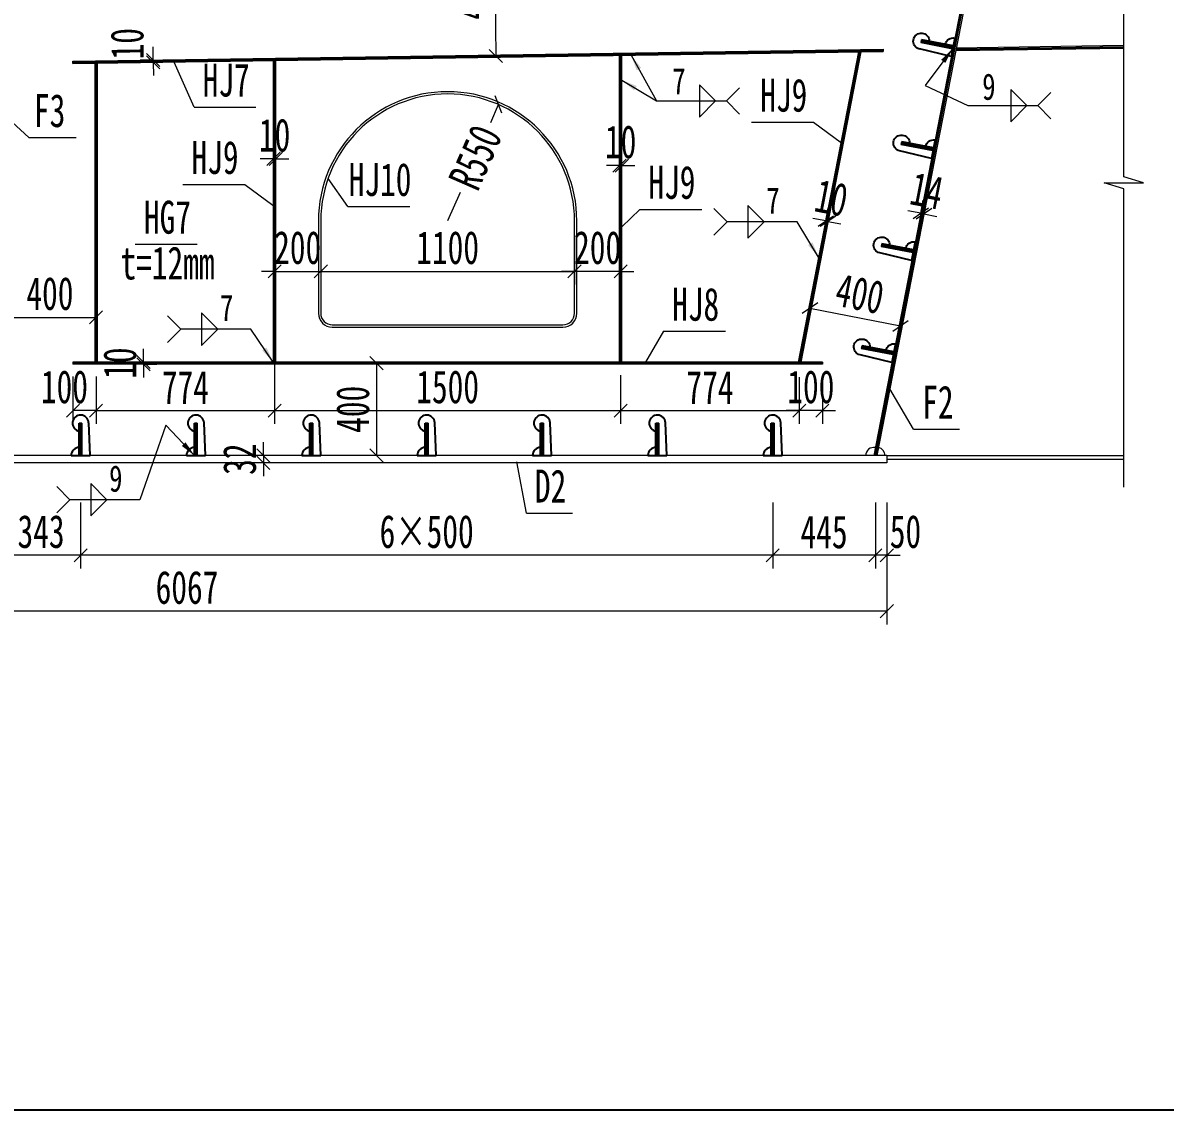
# Model space of a CAD drawing. Header units: millimetres. Extents: x 44597 to 300567, y -113054 to 73044.
# Drawn here: x 125513 to 130464, y -76511 to -71801 of the extents above; entities that cross this region are included whole.
import ezdxf
from ezdxf.enums import TextEntityAlignment as Align

# ---------------------------------------------------------------- set-up
doc = ezdxf.new("R2010")
doc.units = ezdxf.units.MM
doc.layers.get('Defpoints').update_dxf_attribs({"color": 8})
for name, color, linetype, lineweight in [('Dim', 4, 'Continuous', 15), ('文字', 7, 'Continuous', 15), ('细实线', 4, 'Continuous', 15), ('钢板粗线', 1, 'Continuous', 25), ('钢板细线', 6, 'Continuous', 15)]:
    doc.layers.add(name, color=color, linetype=linetype, lineweight=lineweight)
doc.layers.add('Text', color=4, linetype='Continuous')
doc.styles.add('111', font='', dxfattribs={"width": 0.7})
doc.styles.add('BM_Dim', font='', dxfattribs={"width": 0.85})
doc.styles.add('SMEDI', font='', dxfattribs={"width": 0.75})
doc.styles.get("Standard").update_dxf_attribs({"font": ''})
doc.styles.get('111').set_extended_font_data('仿宋_GB2312')
doc.styles.get('BM_Dim').set_extended_font_data('仿宋_GB2312')
doc.styles.get('SMEDI').set_extended_font_data('仿宋_GB2312')
doc.styles.get('Standard').set_extended_font_data('仿宋_GB2312')
doc.dimstyles.new('200', dxfattribs={"dimscale": 0, "dimtxt": 2.5, "dimasz": 1, "dimexe": 1, "dimexo": 1, "dimgap": 0.6, "dimtad": 1, "dimdec": 0, "dimdsep": 46, "dimtxsty": '111', "dimblk": 'OBLIQUE', "dimcen": 0, "dimclrd": 4, "dimclre": 4, "dimclrt": 4, "dimadec": 1, "dimazin": 2, "dimtfac": 1, "dimtdec": 0, "dimtix": 1, "dimtmove": 2, "dimatfit": 3, "dimfxl": 4, "dimfxlon": 1, "dimtolj": 1, "dimlwd": -1, "dimlwe": -1, "dimarcsym": 0})
doc.dimstyles.new('MSteel_1.0_1.0', dxfattribs={"dimtxt": 3, "dimasz": 1.2, "dimexe": 1, "dimexo": 1, "dimgap": 1, "dimtad": 3, "dimtoh": 1, "dimdec": 0, "dimzin": 0, "dimdsep": 46, "dimtxsty": 'Standard', "dimblk": 'ARCHTICK', "dimcen": 0.09, "dimclrd": 3, "dimclre": 3, "dimadec": 0, "dimazin": 0, "dimtfac": 1, "dimtdec": 4, "dimtofl": 0, "dimtmove": 0, "dimatfit": 3, "dimfxl": 1, "dimtolj": 1, "dimtzin": 0, "dimarcsym": 0})

# ---------------------------------------------------------------- blocks, each defined once
blk = doc.blocks.new('_Oblique')
at = {"color": 0, "linetype": 'ByBlock', "lineweight": -2}
blk.add_line((-0.5, -0.5), (0.5, 0.5), dxfattribs=at)
blk = doc.blocks.new('*D2416')
at = {"layer": 'Defpoints', "color": 0, "transparency": 16777216}
for p in [(123190.6, -73707.4), (129257.9, -73695.8), (123190.6, -74349.9)]:
    blk.add_point(p, dxfattribs=at)
at = {"layer": '细实线', "color": 4, "transparency": 16777216}
for p, q in [((123190.6, -74121.3), (123190.6, -74407)), ((129257.9, -74121.3), (129257.9, -74407)), ((129257.9, -74349.9), (123190.6, -74349.9))]:
    blk.add_line(p, q, dxfattribs=at)
at = {"layer": '细实线', "color": 4, "transparency": 16777216, "xscale": 57.14285714285715, "yscale": 57.14285714285715, "zscale": 57.14285714285715, "rotation": 180}
blk.add_blockref('_Oblique', (123190.6, -74349.9), dxfattribs=at)
at = {"layer": '细实线', "color": 4, "transparency": 16777216, "xscale": 57.14285714285715, "yscale": 57.14285714285715, "zscale": 57.14285714285715}
blk.add_blockref('_Oblique', (129257.9, -74349.9), dxfattribs=at)
at = {"layer": '细实线', "color": 4, "transparency": 16777216, "insert": (126224.2, -74247.6), "char_height": 142.86, "attachment_point": 5, "style": '111'}
blk.add_mtext('\\A1;6067', dxfattribs=at)
blk = doc.blocks.new('12-140加劲 有过焊孔')
at = {"layer": 'Defpoints'}
blk.add_line((0, 0), (0, 140), dxfattribs=at)
at = {"layer": '钢板粗线', "color": 7}
for p, q in [((-6, 0), (-6, 140)), ((-6, 140), (6, 140)), ((6, 0), (6, 140)), ((41, 0), (35, 141.5)), ((-41, 0), (41, 0))]:
    blk.add_line(p, q, dxfattribs=at)
for centre, start, end in [((0, 140), 2.441, 260.1291), ((-6, 0), 90, 180)]:
    blk.add_arc(centre, 35, start, end, dxfattribs=at)
blk = doc.blocks.new('14-160加劲 有过焊孔')
at = {"layer": 'Defpoints'}
blk.add_line((38609.4, 31489.3), (38609.4, 31629.3), dxfattribs=at)
at = {"layer": '钢板粗线', "color": 7}
for p, q in [((38603.4, 31489.3), (38603.4, 31629.3)), ((38603.4, 31629.3), (38615.4, 31629.3)), ((38615.4, 31489.3), (38615.4, 31629.3)), ((38650.4, 31489.3), (38644.3, 31630.8)), ((38568.4, 31489.3), (38650.4, 31489.3))]:
    blk.add_line(p, q, dxfattribs=at)
for centre, start, end in [((38609.4, 31629.3), 2.441, 260.1291), ((38603.4, 31489.3), 90, 180)]:
    blk.add_arc(centre, 35, start, end, dxfattribs=at)
blk = doc.blocks.new('*D2465')
at = {"layer": 'Defpoints', "color": 0, "transparency": 16777216}
for p in [(-3589.7, -2267.1), (-3729.8, -2299.1), (-3589.7, -2299.1)]:
    blk.add_point(p, dxfattribs=at)
at = {"layer": '细实线', "color": 4, "transparency": 16777216}
for p, q in [((-3729.8, -2267.1), (-3729.8, -2209.9)), ((-3646.9, -2267.1), (-3786.9, -2267.1)), ((-3729.8, -2267.1), (-3729.8, -2299.1)), ((-3646.9, -2299.1), (-3786.9, -2299.1)), ((-3729.8, -2299.1), (-3729.8, -2356.2))]:
    blk.add_line(p, q, dxfattribs=at)
at = {"layer": '细实线', "color": 4, "transparency": 16777216, "xscale": 57.14285714285715, "yscale": 57.14285714285715, "zscale": 57.14285714285715}
for p, rotation in [((-3729.8, -2267.1), 270), ((-3729.8, -2299.1), 90)]:
    blk.add_blockref('_Oblique', p, dxfattribs=dict(at, rotation=rotation))
at = {"layer": '细实线', "color": 4, "transparency": 16777216, "insert": (-3832, -2283.1), "char_height": 142.86, "attachment_point": 5, "rotation": 90, "style": '111'}
blk.add_mtext('\\A1;32', dxfattribs=at)
blk = doc.blocks.new('*D2466')
at = {"layer": 'Defpoints', "color": 0, "transparency": 16777216}
for p in [(-4249.6, -1862.1), (-4249.6, -1872.1), (-4249, -1872.1)]:
    blk.add_point(p, dxfattribs=at)
at = {"layer": '细实线', "color": 4, "transparency": 16777216}
for p, q in [((-4249, -1862.1), (-4249, -1804.9)), ((-4249, -1862.1), (-4191.8, -1862.1)), ((-4249, -1862.1), (-4249, -1872.1)), ((-4249, -1872.1), (-4191.8, -1872.1)), ((-4249, -1872.1), (-4249, -1929.2))]:
    blk.add_line(p, q, dxfattribs=at)
at = {"layer": '细实线', "color": 4, "transparency": 16777216, "xscale": 57.14285714285715, "yscale": 57.14285714285715, "zscale": 57.14285714285715}
for p, rotation in [((-4249, -1862.1), 270), ((-4249, -1872.1), 90)]:
    blk.add_blockref('_Oblique', p, dxfattribs=dict(at, rotation=rotation))
at = {"layer": '细实线', "color": 4, "transparency": 16777216, "insert": (-4351.2, -1867.1), "char_height": 142.86, "attachment_point": 5, "rotation": 90, "style": '111'}
blk.add_mtext('\\A1;10', dxfattribs=at)
blk = doc.blocks.new('*D2467')
at = {"layer": 'Defpoints', "color": 0, "transparency": 16777216}
for p in [(-3675.9, -982.3), (-3685.9, -1037.1), (-3675.9, -1037.1)]:
    blk.add_point(p, dxfattribs=at)
at = {"layer": '细实线', "color": 4, "transparency": 16777216}
for p, q in [((-3685.9, -982.3), (-3685.9, -925.2)), ((-3675.9, -982.3), (-3675.9, -925.2)), ((-3685.9, -982.3), (-3743, -982.3)), ((-3685.9, -982.3), (-3675.9, -982.3)), ((-3675.9, -982.3), (-3618.8, -982.3))]:
    blk.add_line(p, q, dxfattribs=at)
at = {"layer": '细实线', "color": 4, "transparency": 16777216, "xscale": 57.14285714285715, "yscale": 57.14285714285715, "zscale": 57.14285714285715}
blk.add_blockref('_Oblique', (-3685.9, -982.3), dxfattribs=at)
at = {"layer": '细实线', "color": 4, "transparency": 16777216, "xscale": 57.14285714285715, "yscale": 57.14285714285715, "zscale": 57.14285714285715, "rotation": 180}
blk.add_blockref('_Oblique', (-3675.9, -982.3), dxfattribs=at)
at = {"layer": '细实线', "color": 4, "transparency": 16777216, "insert": (-3680.9, -880.1), "char_height": 142.86, "attachment_point": 5, "style": '111'}
blk.add_mtext('\\A1;10', dxfattribs=at)
blk = doc.blocks.new('*D2468')
at = {"layer": 'Defpoints', "color": 0, "transparency": 16777216}
for p in [(-3680.9, -1776.5), (-2180.9, -1864.1), (-2180.9, -2072.6)]:
    blk.add_point(p, dxfattribs=at)
at = {"layer": '细实线', "color": 4, "transparency": 16777216}
for p, q in [((-3680.9, -1844), (-3680.9, -2129.7)), ((-2180.9, -1921.2), (-2180.9, -2129.7)), ((-3680.9, -2072.6), (-2180.9, -2072.6))]:
    blk.add_line(p, q, dxfattribs=at)
at = {"layer": '细实线', "color": 4, "transparency": 16777216, "xscale": 57.14285714285715, "yscale": 57.14285714285715, "zscale": 57.14285714285715, "rotation": 180}
blk.add_blockref('_Oblique', (-3680.9, -2072.6), dxfattribs=at)
at = {"layer": '细实线', "color": 4, "transparency": 16777216, "xscale": 57.14285714285715, "yscale": 57.14285714285715, "zscale": 57.14285714285715}
blk.add_blockref('_Oblique', (-2180.9, -2072.6), dxfattribs=at)
at = {"layer": '细实线', "color": 4, "transparency": 16777216, "insert": (-2930.9, -1970.3), "char_height": 142.86, "attachment_point": 5, "style": '111'}
blk.add_mtext('\\A1;1500', dxfattribs=at)
blk = doc.blocks.new('*D2469')
at = {"layer": 'Defpoints', "color": 0, "transparency": 16777216}
for p in [(-2180.9, -1862.1), (-1406.6, -1870.1), (-1406.6, -2072.6)]:
    blk.add_point(p, dxfattribs=at)
at = {"layer": '细实线', "color": 4, "transparency": 16777216}
for p, q in [((-2180.9, -1919.2), (-2180.9, -2129.7)), ((-1406.6, -1927.2), (-1406.6, -2129.7)), ((-2180.9, -2072.6), (-1406.6, -2072.6))]:
    blk.add_line(p, q, dxfattribs=at)
at = {"layer": '细实线', "color": 4, "transparency": 16777216, "xscale": 57.14285714285715, "yscale": 57.14285714285715, "zscale": 57.14285714285715, "rotation": 180}
blk.add_blockref('_Oblique', (-2180.9, -2072.6), dxfattribs=at)
at = {"layer": '细实线', "color": 4, "transparency": 16777216, "xscale": 57.14285714285715, "yscale": 57.14285714285715, "zscale": 57.14285714285715}
blk.add_blockref('_Oblique', (-1406.6, -2072.6), dxfattribs=at)
at = {"layer": '细实线', "color": 4, "transparency": 16777216, "insert": (-1793.8, -1971.9), "char_height": 142.86, "attachment_point": 5, "style": '111'}
blk.add_mtext('\\A1;774', dxfattribs=at)
blk = doc.blocks.new('*D2470')
at = {"layer": 'Defpoints', "color": 0, "transparency": 16777216}
for p in [(-2380.9, -1259.1), (-3480.9, -1293.6), (-2380.9, -1469.4)]:
    blk.add_point(p, dxfattribs=at)
at = {"layer": '细实线', "color": 4, "transparency": 16777216}
for p, q in [((-2380.9, -1316.2), (-2380.9, -1526.6)), ((-3480.9, -1350.7), (-3480.9, -1526.6)), ((-3480.9, -1469.4), (-2380.9, -1469.4))]:
    blk.add_line(p, q, dxfattribs=at)
at = {"layer": '细实线', "color": 4, "transparency": 16777216, "xscale": 57.14285714285715, "yscale": 57.14285714285715, "zscale": 57.14285714285715, "rotation": 180}
blk.add_blockref('_Oblique', (-3480.9, -1469.4), dxfattribs=at)
at = {"layer": '细实线', "color": 4, "transparency": 16777216, "xscale": 57.14285714285715, "yscale": 57.14285714285715, "zscale": 57.14285714285715}
blk.add_blockref('_Oblique', (-2380.9, -1469.4), dxfattribs=at)
at = {"layer": '细实线', "color": 4, "transparency": 16777216, "insert": (-2930.9, -1367.2), "char_height": 142.86, "attachment_point": 5, "style": '111'}
blk.add_mtext('\\A1;1100', dxfattribs=at)
blk = doc.blocks.new('*D2471')
at = {"layer": 'Defpoints', "color": 0, "transparency": 16777216}
for p in [(-3480.9, -1293.6), (-3680.9, -1351.9), (-3480.9, -1469.4)]:
    blk.add_point(p, dxfattribs=at)
at = {"layer": '细实线', "color": 4, "transparency": 16777216}
for p, q in [((-3480.9, -1350.7), (-3480.9, -1526.6)), ((-3680.9, -1409.1), (-3680.9, -1526.6)), ((-3680.9, -1469.4), (-3738, -1469.4)), ((-3680.9, -1469.4), (-3480.9, -1469.4)), ((-3480.9, -1469.4), (-3423.8, -1469.4))]:
    blk.add_line(p, q, dxfattribs=at)
at = {"layer": '细实线', "color": 4, "transparency": 16777216, "xscale": 57.14285714285715, "yscale": 57.14285714285715, "zscale": 57.14285714285715}
blk.add_blockref('_Oblique', (-3680.9, -1469.4), dxfattribs=at)
at = {"layer": '细实线', "color": 4, "transparency": 16777216, "xscale": 57.14285714285715, "yscale": 57.14285714285715, "zscale": 57.14285714285715, "rotation": 180}
blk.add_blockref('_Oblique', (-3480.9, -1469.4), dxfattribs=at)
at = {"layer": '细实线', "color": 4, "transparency": 16777216, "insert": (-3580.9, -1367.2), "char_height": 142.86, "attachment_point": 5, "style": '111'}
blk.add_mtext('\\A1;200', dxfattribs=at)
blk = doc.blocks.new('*D2472')
at = {"layer": 'Defpoints', "color": 0, "transparency": 16777216}
for p in [(-1076.9, -2267.1), (-1026.9, -2267.1), (-1076.9, -2699.4)]:
    blk.add_point(p, dxfattribs=at)
at = {"layer": '细实线', "color": 4, "transparency": 16777216}
for p, q in [((-1076.9, -2470.8), (-1076.9, -2756.6)), ((-1026.9, -2470.8), (-1026.9, -2756.6)), ((-1076.9, -2699.4), (-1134, -2699.4)), ((-1026.9, -2699.4), (-1076.9, -2699.4)), ((-1026.9, -2699.4), (-969.8, -2699.4))]:
    blk.add_line(p, q, dxfattribs=at)
at = {"layer": '细实线', "color": 4, "transparency": 16777216, "xscale": 57.14285714285715, "yscale": 57.14285714285715, "zscale": 57.14285714285715}
blk.add_blockref('_Oblique', (-1076.9, -2699.4), dxfattribs=at)
at = {"layer": '细实线', "color": 4, "transparency": 16777216, "xscale": 57.14285714285715, "yscale": 57.14285714285715, "zscale": 57.14285714285715, "rotation": 180}
blk.add_blockref('_Oblique', (-1026.9, -2699.4), dxfattribs=at)
at = {"layer": '细实线', "color": 4, "transparency": 16777216, "insert": (-946.4, -2597.2), "char_height": 142.86, "attachment_point": 5, "style": '111'}
blk.add_mtext('\\A1;50', dxfattribs=at)
blk = doc.blocks.new('*D2473')
at = {"layer": 'Defpoints', "color": 0, "transparency": 16777216}
for p in [(-3208, -1867.1), (-3239.5, -2267.1), (-3208, -2267.1)]:
    blk.add_point(p, dxfattribs=at)
at = {"layer": '细实线', "color": 4, "transparency": 16777216}
for p, q in [((-3239.5, -1867.1), (-3296.6, -1867.1)), ((-3239.5, -1867.1), (-3239.5, -2267.1)), ((-3239.5, -2267.1), (-3296.6, -2267.1))]:
    blk.add_line(p, q, dxfattribs=at)
at = {"layer": '细实线', "color": 4, "transparency": 16777216, "xscale": 57.14285714285715, "yscale": 57.14285714285715, "zscale": 57.14285714285715}
for p, rotation in [((-3239.5, -1867.1), 90), ((-3239.5, -2267.1), 270)]:
    blk.add_blockref('_Oblique', p, dxfattribs=dict(at, rotation=rotation))
at = {"layer": '细实线', "color": 4, "transparency": 16777216, "insert": (-3341.7, -2067.1), "char_height": 142.86, "attachment_point": 5, "rotation": 90, "style": '111'}
blk.add_mtext('\\A1;400', dxfattribs=at)
blk = doc.blocks.new('角焊缝1')
at = {"layer": 'Dim'}
blk.add_line((-3101.175, 370.223), (-3106.48, 370.223), dxfattribs=at)
blk.add_lwpolyline([(-3107.48, 369.223), (-3106.48, 370.223), (-3107.48, 371.223)], dxfattribs=at)
blk.add_lwpolyline([(-3104.907, 371.455), (-3104.907, 368.992), (-3103.675, 370.223)], close=True, dxfattribs=at)
blk = doc.blocks.new('_ArchTick')
at = {"color": 0, "linetype": 'ByBlock', "const_width": 0.15}
blk.add_lwpolyline([(-0.5, -0.5), (0.5, 0.5)], dxfattribs=at)
blk = doc.blocks.new('*D2474')
at = {"layer": 'Defpoints', "color": 0, "transparency": 16777216}
for p in [(-866.3, -1220.2), (-885.8, -1247.1), (-872, -1249.8)]:
    blk.add_point(p, dxfattribs=at)
at = {"layer": '细实线', "color": 4, "transparency": 16777216}
for p, q in [((-880, -1217.5), (-869.1, -1161.4)), ((-866.3, -1220.2), (-855.4, -1164.1)), ((-880, -1217.5), (-936.1, -1206.6)), ((-880, -1217.5), (-866.3, -1220.2)), ((-866.3, -1220.2), (-810.2, -1231.1))]:
    blk.add_line(p, q, dxfattribs=at)
at = {"layer": '细实线', "color": 4, "transparency": 16777216, "xscale": 57.14285714285715, "yscale": 57.14285714285715, "zscale": 57.14285714285715}
for p, rotation in [((-880, -1217.5), 349.0000000000264), ((-866.3, -1220.2), 169.0000000000264)]:
    blk.add_blockref('_Oblique', p, dxfattribs=dict(at, rotation=rotation))
at = {"layer": '细实线', "color": 4, "transparency": 16777216, "insert": (-853.9, -1120), "char_height": 142.86, "attachment_point": 5, "rotation": 349, "style": '111'}
blk.add_mtext('\\A1;14', dxfattribs=at)
blk = doc.blocks.new('*D2475')
at = {"layer": 'Defpoints', "color": 0, "transparency": 16777216}
for p in [(-1406.6, -1869.9), (-1306.5, -1870.1), (-1406.6, -2072.6)]:
    blk.add_point(p, dxfattribs=at)
at = {"layer": '细实线', "color": 4, "transparency": 16777216}
for p, q in [((-1406.6, -1927.1), (-1406.6, -2129.7)), ((-1306.5, -1927.2), (-1306.5, -2129.7)), ((-1406.6, -2072.6), (-1463.8, -2072.6)), ((-1306.5, -2072.6), (-1406.6, -2072.6)), ((-1306.5, -2072.6), (-1249.4, -2072.6))]:
    blk.add_line(p, q, dxfattribs=at)
at = {"layer": '细实线', "color": 4, "transparency": 16777216, "xscale": 57.14285714285715, "yscale": 57.14285714285715, "zscale": 57.14285714285715}
blk.add_blockref('_Oblique', (-1406.6, -2072.6), dxfattribs=at)
at = {"layer": '细实线', "color": 4, "transparency": 16777216, "xscale": 57.14285714285715, "yscale": 57.14285714285715, "zscale": 57.14285714285715, "rotation": 180}
blk.add_blockref('_Oblique', (-1306.5, -2072.6), dxfattribs=at)
at = {"layer": '细实线', "color": 4, "transparency": 16777216, "insert": (-1356.6, -1970.3), "char_height": 142.86, "attachment_point": 5, "style": '111'}
blk.add_mtext('\\A1;100', dxfattribs=at)
blk = doc.blocks.new('*D2476')
at = {"layer": 'Defpoints', "color": 0, "transparency": 16777216}
for p in [(-2175.9, -1011.3), (-2185.9, -1066), (-2175.9, -1066)]:
    blk.add_point(p, dxfattribs=at)
at = {"layer": '细实线', "color": 4, "transparency": 16777216}
for p, q in [((-2185.9, -1011.3), (-2185.9, -954.1)), ((-2175.9, -1011.3), (-2175.9, -954.1)), ((-2185.9, -1011.3), (-2243, -1011.3)), ((-2185.9, -1011.3), (-2175.9, -1011.3)), ((-2175.9, -1011.3), (-2118.8, -1011.3))]:
    blk.add_line(p, q, dxfattribs=at)
at = {"layer": '细实线', "color": 4, "transparency": 16777216, "xscale": 57.14285714285715, "yscale": 57.14285714285715, "zscale": 57.14285714285715}
blk.add_blockref('_Oblique', (-2185.9, -1011.3), dxfattribs=at)
at = {"layer": '细实线', "color": 4, "transparency": 16777216, "xscale": 57.14285714285715, "yscale": 57.14285714285715, "zscale": 57.14285714285715, "rotation": 180}
blk.add_blockref('_Oblique', (-2175.9, -1011.3), dxfattribs=at)
at = {"layer": '细实线', "color": 4, "transparency": 16777216, "insert": (-2180.9, -909), "char_height": 142.86, "attachment_point": 5, "style": '111'}
blk.add_mtext('\\A1;10', dxfattribs=at)
blk = doc.blocks.new('*D2477')
at = {"layer": 'Defpoints', "color": 0, "transparency": 16777216}
for p in [(-1297.3, -1278.6), (-1287.5, -1280.5), (-1282.2, -1253.1)]:
    blk.add_point(p, dxfattribs=at)
at = {"layer": '细实线', "color": 4, "transparency": 16777216}
for p, q in [((-1292, -1251.2), (-1281.1, -1195.1)), ((-1282.2, -1253.1), (-1271.3, -1197)), ((-1292, -1251.2), (-1348.1, -1240.3)), ((-1292, -1251.2), (-1282.2, -1253.1)), ((-1282.2, -1253.1), (-1226.1, -1264))]:
    blk.add_line(p, q, dxfattribs=at)
at = {"layer": '细实线', "color": 4, "transparency": 16777216, "xscale": 57.14285714285715, "yscale": 57.14285714285715, "zscale": 57.14285714285715}
for p, rotation in [((-1292, -1251.2), 349.0000000000052), ((-1282.2, -1253.1), 169.0000000000052)]:
    blk.add_blockref('_Oblique', p, dxfattribs=dict(at, rotation=rotation))
at = {"layer": '细实线', "color": 4, "transparency": 16777216, "insert": (-1267.6, -1151.8), "char_height": 142.86, "attachment_point": 5, "rotation": 349, "style": '111'}
blk.add_mtext('\\A1;10', dxfattribs=at)
blk = doc.blocks.new('*D2478')
at = {"layer": 'Defpoints', "color": 0, "transparency": 16777216}
for p in [(-4206.9, -564.2), (-4171.7, -553.6), (-4171.6, -563.6)]:
    blk.add_point(p, dxfattribs=at)
at = {"layer": '细实线', "color": 4, "transparency": 16777216}
for p, q in [((-4207, -554.2), (-4207.9, -497)), ((-4207, -554.2), (-4264.2, -555)), ((-4206.9, -564.2), (-4264, -565)), ((-4207, -554.2), (-4206.9, -564.2)), ((-4206.9, -564.2), (-4206, -621.3))]:
    blk.add_line(p, q, dxfattribs=at)
at = {"layer": '细实线', "color": 4, "transparency": 16777216, "xscale": 57.14285714285715, "yscale": 57.14285714285715, "zscale": 57.14285714285715}
for p, rotation in [((-4207, -554.2), 270.8593722436547), ((-4206.9, -564.2), 90.8593722436547)]:
    blk.add_blockref('_Oblique', p, dxfattribs=dict(at, rotation=rotation))
at = {"layer": '细实线', "color": 4, "transparency": 16777216, "insert": (-4319.2, -483.4), "char_height": 142.86, "attachment_point": 5, "rotation": 90.8594, "style": '111'}
blk.add_mtext('\\A1;10', dxfattribs=at)
blk = doc.blocks.new('*D2479')
at = {"layer": 'Defpoints', "color": 0, "transparency": 16777216}
for p in [(-2380.9, -1293.6), (-2180.9, -1351.9), (-2380.9, -1469.4)]:
    blk.add_point(p, dxfattribs=at)
at = {"layer": '细实线', "color": 4, "transparency": 16777216}
for p, q in [((-2380.9, -1350.7), (-2380.9, -1526.6)), ((-2180.9, -1409.1), (-2180.9, -1526.6)), ((-2380.9, -1469.4), (-2438, -1469.4)), ((-2180.9, -1469.4), (-2380.9, -1469.4)), ((-2180.9, -1469.4), (-2123.8, -1469.4))]:
    blk.add_line(p, q, dxfattribs=at)
at = {"layer": '细实线', "color": 4, "transparency": 16777216, "xscale": 57.14285714285715, "yscale": 57.14285714285715, "zscale": 57.14285714285715}
blk.add_blockref('_Oblique', (-2380.9, -1469.4), dxfattribs=at)
at = {"layer": '细实线', "color": 4, "transparency": 16777216, "xscale": 57.14285714285715, "yscale": 57.14285714285715, "zscale": 57.14285714285715, "rotation": 180}
blk.add_blockref('_Oblique', (-2180.9, -1469.4), dxfattribs=at)
at = {"layer": '细实线', "color": 4, "transparency": 16777216, "insert": (-2280.9, -1367.2), "char_height": 142.86, "attachment_point": 5, "style": '111'}
blk.add_mtext('\\A1;200', dxfattribs=at)
blk = doc.blocks.new('角焊缝2')
at = {"layer": 'Dim'}
blk.add_line((-3138.009, 370.223), (-3132.704, 370.223), dxfattribs=at)
blk.add_lwpolyline([(-3134.754, 371.455), (-3134.754, 368.992), (-3133.523, 370.223)], close=True, dxfattribs=at)
blk.add_lwpolyline([(-3131.704, 369.223), (-3132.704, 370.223), (-3131.704, 371.223)], dxfattribs=at)
blk = doc.blocks.new('*D2480')
at = {"layer": 'Defpoints', "color": 0, "transparency": 16777216}
for p in [(-2710.5, -747.2), (-2930.9, -1251.1)]:
    blk.add_point(p, dxfattribs=at)
at = {"layer": '细实线', "color": 4, "transparency": 16777216}
for p, q in [((-2744.2, -824.2), (-2710.5, -747.2)), ((-2876.9, -1127.7), (-2930.9, -1251.1))]:
    blk.add_line(p, q, dxfattribs=at)
at = {"layer": '细实线', "color": 4, "transparency": 16777216, "xscale": 57.14285714285715, "yscale": 57.14285714285715, "zscale": 57.14285714285715, "rotation": 66.37840734601615}
blk.add_blockref('_Oblique', (-2710.5, -747.2), dxfattribs=at)
at = {"layer": '细实线', "color": 4, "transparency": 16777216, "insert": (-2810.6, -976), "char_height": 142.86, "attachment_point": 5, "rotation": 66.3784, "style": '111'}
blk.add_mtext('\\A1;R550', dxfattribs=at)
blk = doc.blocks.new('*D2481')
at = {"layer": 'Defpoints', "color": 0, "transparency": 16777216}
for p in [(-2711.9, -56.7), (-2721.7, -536.9), (-2704.7, -536.6)]:
    blk.add_point(p, dxfattribs=at)
at = {"layer": '细实线', "color": 4, "transparency": 16777216}
for p, q in [((-2728.9, -56.9), (-2786, -57.8)), ((-2728.9, -56.9), (-2721.7, -536.9)), ((-2721.7, -536.9), (-2778.8, -537.7))]:
    blk.add_line(p, q, dxfattribs=at)
at = {"layer": '细实线', "color": 4, "transparency": 16777216, "xscale": 57.14285714285715, "yscale": 57.14285714285715, "zscale": 57.14285714285715}
for p, rotation in [((-2728.9, -56.9), 90.85937224365449), ((-2721.7, -536.9), 270.8593722436545)]:
    blk.add_blockref('_Oblique', p, dxfattribs=dict(at, rotation=rotation))
at = {"layer": '细实线', "color": 4, "transparency": 16777216, "insert": (-2828.2, -277.2), "char_height": 142.86, "attachment_point": 5, "rotation": 90.8594, "style": '111'}
blk.add_mtext('\\A1;480', dxfattribs=at)
blk = doc.blocks.new('*D2482')
at = {"layer": 'Defpoints', "color": 0, "transparency": 16777216}
for p in [(-1334.6, -1496.6), (-942, -1572.9), (-967.7, -1705.3)]:
    blk.add_point(p, dxfattribs=at)
at = {"layer": '细实线', "color": 4, "transparency": 16777216}
for p, q in [((-1345.5, -1552.7), (-1371.2, -1685)), ((-1360.3, -1628.9), (-967.7, -1705.3)), ((-952.9, -1629), (-978.6, -1761.3))]:
    blk.add_line(p, q, dxfattribs=at)
at = {"layer": '细实线', "color": 4, "transparency": 16777216, "xscale": 57.14285714285715, "yscale": 57.14285714285715, "zscale": 57.14285714285715}
for p, rotation in [((-1360.3, -1628.9), 169.0000000000066), ((-967.7, -1705.3), 349.0000000000067)]:
    blk.add_blockref('_Oblique', p, dxfattribs=dict(at, rotation=rotation))
at = {"layer": '细实线', "color": 4, "transparency": 16777216, "insert": (-1144.5, -1566.7), "char_height": 142.86, "attachment_point": 5, "rotation": 349, "style": '111'}
blk.add_mtext('\\A1;400', dxfattribs=at)
blk = doc.blocks.new('*D2483')
at = {"layer": 'Defpoints', "color": 0, "transparency": 16777216}
for p in [(-1521.9, -2267.1), (-1076.9, -2267.1), (-1521.9, -2699.4)]:
    blk.add_point(p, dxfattribs=at)
at = {"layer": '细实线', "color": 4, "transparency": 16777216}
for p, q in [((-1521.9, -2470.8), (-1521.9, -2756.6)), ((-1076.9, -2470.8), (-1076.9, -2756.6)), ((-1076.9, -2699.4), (-1521.9, -2699.4))]:
    blk.add_line(p, q, dxfattribs=at)
at = {"layer": '细实线', "color": 4, "transparency": 16777216, "xscale": 57.14285714285715, "yscale": 57.14285714285715, "zscale": 57.14285714285715, "rotation": 180}
blk.add_blockref('_Oblique', (-1521.9, -2699.4), dxfattribs=at)
at = {"layer": '细实线', "color": 4, "transparency": 16777216, "xscale": 57.14285714285715, "yscale": 57.14285714285715, "zscale": 57.14285714285715}
blk.add_blockref('_Oblique', (-1076.9, -2699.4), dxfattribs=at)
at = {"layer": '细实线', "color": 4, "transparency": 16777216, "insert": (-1299.4, -2598.7), "char_height": 142.86, "attachment_point": 5, "style": '111'}
blk.add_mtext('\\A1;445', dxfattribs=at)
blk = doc.blocks.new('*D2484')
at = {"layer": 'Defpoints', "color": 0, "transparency": 16777216}
for p in [(-4521.9, -2267.1), (-1521.9, -2267.1), (-4521.9, -2699.4)]:
    blk.add_point(p, dxfattribs=at)
at = {"layer": '细实线', "color": 4, "transparency": 16777216}
for p, q in [((-4521.9, -2470.8), (-4521.9, -2756.6)), ((-1521.9, -2470.8), (-1521.9, -2756.6)), ((-1521.9, -2699.4), (-4521.9, -2699.4))]:
    blk.add_line(p, q, dxfattribs=at)
at = {"layer": '细实线', "color": 4, "transparency": 16777216, "xscale": 57.14285714285715, "yscale": 57.14285714285715, "zscale": 57.14285714285715, "rotation": 180}
blk.add_blockref('_Oblique', (-4521.9, -2699.4), dxfattribs=at)
at = {"layer": '细实线', "color": 4, "transparency": 16777216, "xscale": 57.14285714285715, "yscale": 57.14285714285715, "zscale": 57.14285714285715}
blk.add_blockref('_Oblique', (-1521.9, -2699.4), dxfattribs=at)
at = {"layer": '细实线', "color": 4, "transparency": 16777216, "insert": (-3021.9, -2597.2), "char_height": 142.86, "attachment_point": 5, "style": '111'}
blk.add_mtext('\\A1;6×500', dxfattribs=at)
blk = doc.blocks.new('*D2490')
at = {"layer": 'Defpoints', "color": 0, "transparency": 16777216}
for p in [(-4454.9, -1867.1), (-3680.9, -1867.1), (-3680.9, -2072.6)]:
    blk.add_point(p, dxfattribs=at)
at = {"layer": '细实线', "color": 4, "transparency": 16777216}
for p, q in [((-4454.9, -1924.2), (-4454.9, -2129.7)), ((-3680.9, -1924.2), (-3680.9, -2129.7)), ((-4454.9, -2072.6), (-3680.9, -2072.6))]:
    blk.add_line(p, q, dxfattribs=at)
at = {"layer": '细实线', "color": 4, "transparency": 16777216, "xscale": 57.14285714285715, "yscale": 57.14285714285715, "zscale": 57.14285714285715, "rotation": 180}
blk.add_blockref('_Oblique', (-4454.9, -2072.6), dxfattribs=at)
at = {"layer": '细实线', "color": 4, "transparency": 16777216, "xscale": 57.14285714285715, "yscale": 57.14285714285715, "zscale": 57.14285714285715}
blk.add_blockref('_Oblique', (-3680.9, -2072.6), dxfattribs=at)
at = {"layer": '细实线', "color": 4, "transparency": 16777216, "insert": (-4067.9, -1971.9), "char_height": 142.86, "attachment_point": 5, "style": '111'}
blk.add_mtext('\\A1;774', dxfattribs=at)
blk = doc.blocks.new('*D2491')
at = {"layer": 'Defpoints', "color": 0, "transparency": 16777216}
for p in [(-4554.9, -1867.1), (-4454.9, -1867.1), (-4554.9, -2072.6)]:
    blk.add_point(p, dxfattribs=at)
at = {"layer": '细实线', "color": 4, "transparency": 16777216}
for p, q in [((-4554.9, -1924.2), (-4554.9, -2129.7)), ((-4454.9, -1924.2), (-4454.9, -2129.7)), ((-4454.9, -2072.6), (-4554.9, -2072.6))]:
    blk.add_line(p, q, dxfattribs=at)
at = {"layer": '细实线', "color": 4, "transparency": 16777216, "xscale": 57.14285714285715, "yscale": 57.14285714285715, "zscale": 57.14285714285715, "rotation": 180}
blk.add_blockref('_Oblique', (-4554.9, -2072.6), dxfattribs=at)
at = {"layer": '细实线', "color": 4, "transparency": 16777216, "xscale": 57.14285714285715, "yscale": 57.14285714285715, "zscale": 57.14285714285715}
blk.add_blockref('_Oblique', (-4454.9, -2072.6), dxfattribs=at)
at = {"layer": '细实线', "color": 4, "transparency": 16777216, "insert": (-4592, -1970.3), "char_height": 142.86, "attachment_point": 5, "style": '111'}
blk.add_mtext('\\A1;100', dxfattribs=at)
blk = doc.blocks.new('*D2492')
at = {"layer": 'Defpoints', "color": 0, "transparency": 16777216}
for p in [(-4854.9, -1429.4), (-4454.9, -1429.4), (-4454.9, -1668.6)]:
    blk.add_point(p, dxfattribs=at)
at = {"layer": '细实线', "color": 4, "transparency": 16777216}
for p, q in [((-4854.9, -1486.6), (-4854.9, -1725.7)), ((-4454.9, -1486.6), (-4454.9, -1725.7)), ((-4854.9, -1668.6), (-4454.9, -1668.6))]:
    blk.add_line(p, q, dxfattribs=at)
at = {"layer": '细实线', "color": 4, "transparency": 16777216, "xscale": 57.14285714285715, "yscale": 57.14285714285715, "zscale": 57.14285714285715, "rotation": 180}
blk.add_blockref('_Oblique', (-4854.9, -1668.6), dxfattribs=at)
at = {"layer": '细实线', "color": 4, "transparency": 16777216, "xscale": 57.14285714285715, "yscale": 57.14285714285715, "zscale": 57.14285714285715}
blk.add_blockref('_Oblique', (-4454.9, -1668.6), dxfattribs=at)
at = {"layer": '细实线', "color": 4, "transparency": 16777216, "insert": (-4654.9, -1566.3), "char_height": 142.86, "attachment_point": 5, "style": '111'}
blk.add_mtext('\\A1;400', dxfattribs=at)
blk = doc.blocks.new('*D2494')
at = {"layer": 'Defpoints', "color": 0, "transparency": 16777216}
for p in [(-4864.9, -2267.1), (-4521.9, -2267.1), (-4864.9, -2699.4)]:
    blk.add_point(p, dxfattribs=at)
at = {"layer": '细实线', "color": 4, "transparency": 16777216}
for p, q in [((-4864.9, -2470.8), (-4864.9, -2756.6)), ((-4521.9, -2470.8), (-4521.9, -2756.6)), ((-4521.9, -2699.4), (-4864.9, -2699.4))]:
    blk.add_line(p, q, dxfattribs=at)
at = {"layer": '细实线', "color": 4, "transparency": 16777216, "xscale": 57.14285714285715, "yscale": 57.14285714285715, "zscale": 57.14285714285715, "rotation": 180}
blk.add_blockref('_Oblique', (-4864.9, -2699.4), dxfattribs=at)
at = {"layer": '细实线', "color": 4, "transparency": 16777216, "xscale": 57.14285714285715, "yscale": 57.14285714285715, "zscale": 57.14285714285715}
blk.add_blockref('_Oblique', (-4521.9, -2699.4), dxfattribs=at)
at = {"layer": '细实线', "color": 4, "transparency": 16777216, "insert": (-4693.4, -2597.2), "char_height": 142.86, "attachment_point": 5, "style": '111'}
blk.add_mtext('\\A1;343', dxfattribs=at)
blk = doc.blocks.new('eee')
at = {"layer": 'Defpoints'}
for p, q in [((-638.1, -9.6), (-1076.9, -2267.1)), ((-727.6, -507), (0, -496.1))]:
    blk.add_line(p, q, dxfattribs=at)
at = {"layer": 'Defpoints', "color": 8}
for p, q in [((-4554.9, -564.4), (-1043.2, -511.7)), ((-2180.9, -1862.1), (-2180.9, -528.8)), ((-1143.5, -513.2), (-1406.6, -1867.1)), ((-4454.9, -562.9), (-4454.9, -1867.1)), ((-3680.9, -1862.1), (-3680.9, -551.3)), ((-1306.6, -1867.1), (-4554.9, -1867.1))]:
    blk.add_line(p, q, dxfattribs=at)
at = {"layer": 'Dim', "color": 8}
blk.add_line((-860.9, -664.3), (-676.1, -751.3), dxfattribs=at)
at = {"layer": '细实线'}
for p, q in [((-4030.3, -757.8), (-4116.3, -562.8)), ((-4746.6, -890.1), (-4854.9, -790.5)), ((-4030.3, -757.8), (-3761.6, -757.8)), ((-1613.5, -823.4), (-1344.7, -823.4)), ((-1344.7, -823.4), (-1223.6, -912.8)), ((-4746.6, -890.1), (-4540.6, -890.1)), ((-3363.4, -1188.6), (-3449.4, -1067.6)), ((-4078.6, -1093.2), (-3809.9, -1093.2)), ((-3809.9, -1093.2), (-3688.7, -1182.6)), ((-3363.4, -1188.6), (-3094.6, -1188.6)), ((-2098.3, -1200.9), (-2175.9, -1276.7)), ((-2098.3, -1200.9), (-1829.5, -1200.9)), ((-1995.3, -1729.1), (-2073.1, -1862.1)), ((-1995.3, -1729.1), (-1726.5, -1729.1)), ((-911, -2153.2), (-1013.6, -1978.2)), ((-911, -2153.2), (-711.5, -2153.2)), ((-2589.6, -2516.6), (-2631.3, -2295.1)), ((-2589.6, -2516.6), (-2390.1, -2516.6))]:
    blk.add_line(p, q, dxfattribs=at)
at = {"layer": '细实线', "color": 8}
blk.add_line((-4152.5, -2135.9), (-4264.9, -2458.6), dxfattribs=at)
at = {"layer": '细实线', "color": 4}
blk.add_lwpolyline([(0, -2404.7), (0, -1112), (-85.7, -1086.3), (85.7, -1086.3), (0, -1060.5), (0, -1026.3), (0, 105)], dxfattribs=at)
at = {"layer": '钢板细线'}
for p, q in [((-648.4, -25.7), (-1084, -2267.1)), ((-634, -25.5), (-1069.8, -2267.1)), ((-726.5, -501), (0, -490.1)), ((-4555, -559.4), (-1043.2, -506.7)), ((-4554.9, -569.4), (-1043.1, -516.7)), ((-2185.9, -1862.1), (-2185.9, -533.8)), ((-2175.9, -1862.1), (-2175.9, -533.7)), ((-1149.5, -518.3), (-1410.8, -1862.1)), ((-1139.3, -518.1), (-1400.6, -1862.1)), ((-1043.2, -506.7), (-1043.1, -516.7)), ((-728.8, -513), (0, -502.1)), ((-4554.9, -569.4), (-4555, -559.4)), ((-4459.9, -568), (-4459.9, -1862.1)), ((-4449.9, -567.8), (-4449.9, -1862.1)), ((-3685.9, -1862.1), (-3685.9, -556.3)), ((-3675.9, -1862.1), (-3675.9, -556.2)), ((-1306.6, -1862.1), (-4554.9, -1862.1)), ((-4554.9, -1862.1), (-4554.9, -1872.1)), ((-1306.6, -1872.1), (-4554.9, -1872.1)), ((-1306.6, -1862.1), (-1306.6, -1872.1)), ((-1026.9, -2267.1), (-1026.9, -2299.1)), ((-1026.9, -2267.1), (0, -2267.1)), ((-1026.9, -2283.1), (0, -2283.1))]:
    blk.add_line(p, q, dxfattribs=at)
for points in [[(-2370.9, -1251.1, 1), (-3490.9, -1251.1), (-3490.9, -1651.1, 0.414214), (-3430.9, -1711.1), (-2430.9, -1711.1, 0.414214), (-2370.9, -1651.1)], [(-2380.9, -1251.1, 1), (-3480.9, -1251.1), (-3480.9, -1651.1, 0.414214), (-3430.9, -1701.1), (-2430.9, -1701.1, 0.414214), (-2380.9, -1651.1)]]:
    blk.add_lwpolyline(points, format="xyb", close=True, dxfattribs=at)
for centre, start, end in [((-1084, -2267.1), 79, 180), ((-1069.8, -2267.1), 0, 79)]:
    blk.add_arc(centre, 35, start, end, dxfattribs=at)
at = {"layer": '细实线', "color": 8, "xscale": 57.1428571428572, "yscale": 57.1428571428572, "zscale": 57.1428571428572}
for name, p in [('角焊缝2', (177289, -21886.8)), ('角焊缝2', (178638.7, -21906.9)), ('角焊缝1', (175793.7, -22410.5)), ('角焊缝1', (173425.6, -22875.4)), ('角焊缝1', (172945.1, -23614.3))]:
    blk.add_blockref(name, p, dxfattribs=at)
at = {"layer": '钢板细线', "xscale": -1, "rotation": 78.99999999988012}
for p in [(37537.5, 31392.7), (37451.6, 30951), (37365.7, 30509.3), (37279.9, 30067.5)]:
    blk.add_blockref('14-160加劲 有过焊孔', p, dxfattribs=at)
at = {"layer": '钢板细线', "rotation": 359.9999999999936}
for p in [(-4521.9, -2267.1), (-4021.9, -2267.1), (-3521.9, -2267.1), (-3021.9, -2267.1), (-2521.9, -2267.1), (-2021.9, -2267.1), (-1521.9, -2267.1)]:
    blk.add_blockref('12-140加劲 有过焊孔', p, dxfattribs=at)
at = {"layer": 'Text', "color": 8, "style": 'SMEDI', "width": 0.75}
for s, p in [('7', (-1957.7, -645.7)), ('9', (-613.9, -669.2)), ('7', (-1549.9, -1162.9)), ('7', (-3918, -1627.8)), ('9', (-4398.5, -2366.7))]:
    blk.add_text(s, height=114.3, dxfattribs=at).set_placement(p, align=Align.MIDDLE_LEFT)
at = {"layer": '文字', "style": 'BM_Dim', "width": 0.7}
for s, p in [('HJ7', (-3890.8, -754.8)), ('HJ9', (-1473.9, -820.4)), ('F3', (-4656.1, -887)), ('HJ9', (-3939.1, -1090.1)), ('HJ10', (-3223.9, -1185.6)), ('HJ9', (-1958.8, -1197.9)), ('HJ8', (-1855.8, -1726.1)), ('F2', (-806.1, -2150.2)), ('D2', (-2484.7, -2513.6))]:
    blk.add_text(s, height=142.86, dxfattribs=at).set_placement(p, align=Align.BOTTOM_CENTER)
at = {"layer": '细实线'}
for base, p1, p2, picture, middle in [((-2721.7, -536.9), (-2711.9, -56.7), (-2704.7, -536.6), '*D2481', (-2828.2, -277.2)), ((-4206.9, -564.2), (-4171.7, -553.6), (-4171.6, -563.6), '*D2478', (-4319.2, -483.4))]:
    dim = blk.add_linear_dim(base=base, p1=p1, p2=p2, angle=270.8594, dimstyle='200', override={"dimscale": 57.142857, "dimblk": 'Oblique'}, dxfattribs=at)
    dim.commit()
    dim.dimension.update_dxf_attribs({"geometry": picture, "text_midpoint": middle, "dimtype": 161})
dim = blk.add_radius_dim(center=(-2930.9, -1251.1), mpoint=(-2710.5, -747.2), dimstyle='200', override={"dimscale": 57.142857, "dimblk": 'Oblique'}, dxfattribs=at)
dim.commit()
dim.dimension.update_dxf_attribs({"geometry": '*D2480', "text_midpoint": (-2810.6, -976), "dimtype": 164})
for base, p1, p2, picture, middle in [((-3675.9, -982.3), (-3685.9, -1037.1), (-3675.9, -1037.1), '*D2467', (-3680.9, -880.1)), ((-2175.9, -1011.3), (-2185.9, -1066), (-2175.9, -1066), '*D2476', (-2180.9, -909)), ((-3480.9, -1469.4), (-3680.9, -1351.9), (-3480.9, -1293.6), '*D2471', (-3580.9, -1367.2)), ((-2380.9, -1469.4), (-3480.9, -1293.6), (-2380.9, -1259.1), '*D2470', (-2930.9, -1367.2)), ((-4454.9, -1668.6), (-4854.9, -1429.4), (-4454.9, -1429.4), '*D2492', (-4654.9, -1566.3)), ((-2180.9, -2072.6), (-3680.9, -1776.5), (-2180.9, -1864.1), '*D2468', (-2930.9, -1970.3)), ((-3680.9, -2072.6), (-4454.9, -1867.1), (-3680.9, -1867.1), '*D2490', (-4067.9, -1971.9)), ((-1406.6, -2072.6), (-2180.9, -1862.1), (-1406.6, -1870.1), '*D2469', (-1793.8, -1971.9)), ((-1406.6, -2072.6), (-1306.5, -1870.1), (-1406.6, -1869.9), '*D2475', (-1356.6, -1970.3)), ((-4864.9, -2699.4), (-4521.9, -2267.1), (-4864.9, -2267.1), '*D2494', (-4693.4, -2597.2)), ((-1521.9, -2699.4), (-1076.9, -2267.1), (-1521.9, -2267.1), '*D2483', (-1299.4, -2598.7))]:
    dim = blk.add_linear_dim(base=base, p1=p1, p2=p2, dimstyle='200', override={"dimscale": 57.142857, "dimblk": 'Oblique'}, dxfattribs=at)
    dim.commit()
    dim.dimension.update_dxf_attribs({"geometry": picture, "text_midpoint": middle})
for p1, p2, distance, picture, middle in [((-1297.3, -1278.6), (-1287.5, -1280.5), 27.9, '*D2477', (-1267.6, -1151.8)), ((-885.8, -1247.1), (-872, -1249.8), 30.2, '*D2474', (-853.9, -1120)), ((-1334.6, -1496.6), (-942, -1572.9), -134.8, '*D2482', (-1144.5, -1566.7)), ((-4249.6, -1862.1), (-4249.6, -1872.1), 0.6, '*D2466', (-4351.2, -1867.1)), ((-3589.7, -2267.1), (-3589.7, -2299.1), -140, '*D2465', (-3832, -2283.1))]:
    dim = blk.add_aligned_dim(p1=p1, p2=p2, distance=distance, dimstyle='200', override={"dimscale": 57.142857, "dimblk": 'Oblique'}, dxfattribs=at)
    dim.commit()
    dim.dimension.update_dxf_attribs({"geometry": picture, "text_midpoint": middle})
for base, p1, p2, angle, picture, middle in [((-2380.9, -1469.4), (-2180.9, -1351.9), (-2380.9, -1293.6), 180, '*D2479', (-2280.9, -1367.2)), ((-3239.5, -2267.1), (-3208, -1867.1), (-3208, -2267.1), 90, '*D2473', (-3341.7, -2067.1))]:
    dim = blk.add_linear_dim(base=base, p1=p1, p2=p2, angle=angle, dimstyle='200', override={"dimscale": 57.142857, "dimblk": 'Oblique'}, dxfattribs=at)
    dim.commit()
    dim.dimension.update_dxf_attribs({"geometry": picture, "text_midpoint": middle})
for base, p1, p2, picture, middle in [((-4554.9, -2072.6), (-4454.9, -1867.1), (-4554.9, -1867.1), '*D2491', (-4592, -1970.3)), ((-1076.9, -2699.4), (-1026.9, -2267.1), (-1076.9, -2267.1), '*D2472', (-946.4, -2597.2))]:
    dim = blk.add_linear_dim(base=base, p1=p1, p2=p2, dimstyle='200', override={"dimscale": 57.142857, "dimblk": 'Oblique'}, dxfattribs=at)
    dim.commit()
    dim.dimension.update_dxf_attribs({"geometry": picture, "text_midpoint": middle, "dimtype": 160})
dim = blk.add_linear_dim(base=(-4521.9, -2699.4), p1=(-1521.9, -2267.1), p2=(-4521.9, -2267.1), text='6×500', dimstyle='200', override={"dimscale": 57.142857, "dimtxsty": '111', "dimblk": 'Oblique'}, dxfattribs=at)
dim.commit()
dim.dimension.update_dxf_attribs({"geometry": '*D2484', "text_midpoint": (-3021.9, -2597.2)})
at = {"layer": 'Dim', "color": 8}
for points in [[(-2134.9, -533.5), (-2025.8, -731.2)], [(-741.5, -504.7), (-860.9, -664.3)], [(-2175.9, -640.7), (-2025.8, -731.2)], [(-1323.5, -1408.1), (-1416.3, -1254.9)], [(-3686.9, -1862.1), (-3784.4, -1719.8)], [(-4027.9, -2267.6), (-4152.5, -2135.9)]]:
    blk.add_leader(points, dimstyle='MSteel_1.0_1.0', override={"dimscale": 57.142857, "dimclrd": 8}, dxfattribs=at)

msp = doc.modelspace()

# ---------------------------------------------------------------- linework, layer by layer
at = {"layer": 'Defpoints'}
msp.add_lwpolyline([(113566.6, -61894.1), (135566.6, -61894.1), (135566.6, -76511.3), (113566.6, -76511.3)], close=True, dxfattribs=at)
at = {"layer": '细实线'}
msp.add_line((125999.9, -72760.4), (126268.7, -72760.4), dxfattribs=at)
at = {"layer": '钢板细线'}
for p, q in [((129257.9, -73675.4), (123190.6, -73675.4)), ((129257.9, -73707.4), (123190.6, -73707.4))]:
    msp.add_line(p, q, dxfattribs=at)

# ---------------------------------------------------------------- block references
at = {"layer": '细实线'}
msp.add_blockref('eee', (130284.8, -71408.3), dxfattribs=at)

# ---------------------------------------------------------------- texts
at = {"layer": '文字', "style": 'BM_Dim', "width": 0.7}
for s, p in [('HG7', (126139.5, -72757.4)), ('t=12mm', (126139.5, -72955.7))]:
    msp.add_text(s, height=142.86, dxfattribs=at).set_placement(p, align=Align.BOTTOM_CENTER)

# ---------------------------------------------------------------- dimensions: what is measured, and where the dimension line sits
at = {"layer": '细实线'}
dim = msp.add_linear_dim(base=(123190.6, -74349.9), p1=(129257.9, -73695.8), p2=(123190.6, -73707.4), dimstyle='200', override={"dimscale": 57.142857, "dimtxsty": '111', "dimblk": 'Oblique'}, dxfattribs=at)
dim.commit()
dim.dimension.update_dxf_attribs({"geometry": '*D2416', "text_midpoint": (126224.2, -74247.6)})

doc.saveas('drawing.dxf')
